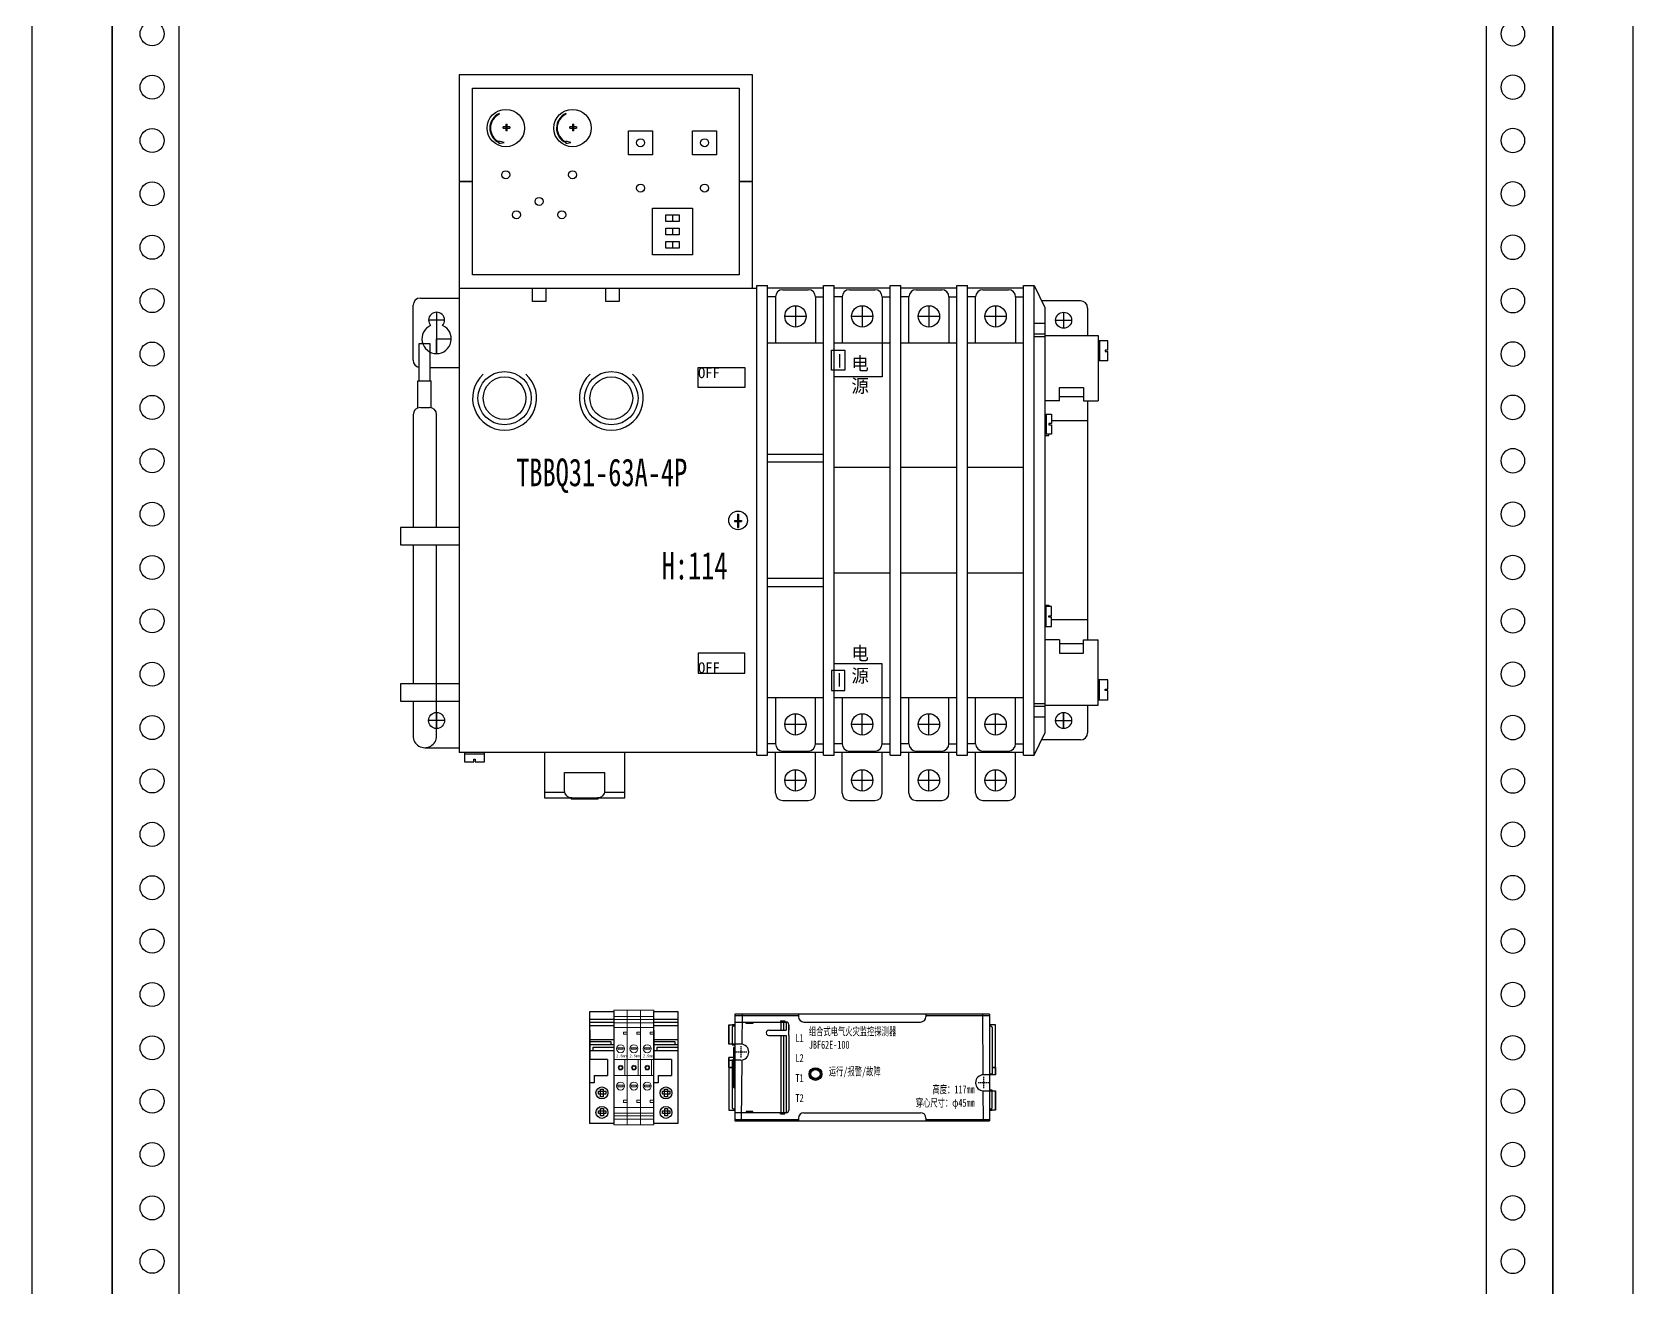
# Model space of a CAD drawing. Extents: x 1466488 to 1467088, y 398669 to 400269.
# Drawn here: x 1466488 to 1467088, y 399134 to 399605 of the extents above; entities that cross this region are included whole.
import ezdxf
from ezdxf.enums import TextEntityAlignment as Align

# ---------------------------------------------------------------- set-up
doc = ezdxf.new("R2010")
doc.units = 0
doc.header["$MEASUREMENT"] = 0
doc.linetypes.add('DASHED', pattern=[0.75, 0.5, -0.25])
for name, color, linetype in [('01', 7, 'Continuous'), ('LY-JS-BJ', 7, 'Continuous'), ('LY-JS-YQJ', 7, 'Continuous'), ('布置图', 20, 'Continuous')]:
    doc.layers.add(name, color=color, linetype=linetype)
doc.layers.add('LY-二次控制图', color=7, linetype='Continuous', lineweight=18)
doc.styles.add('-宋体', font='', dxfattribs={"width": 0.65})
doc.styles.add('宋体', font='', dxfattribs={"width": 0.8, "height": 3.5})
doc.styles.get('-宋体').set_extended_font_data('NSimSun')
doc.styles.get('宋体').set_extended_font_data('SimSun')

# ---------------------------------------------------------------- blocks, each defined once
blk = doc.blocks.new('端子堵头')
at = {"layer": 'LY-JS-YQJ'}
for p, q in [((0, 39.03), (9, 39.03)), ((0, 37.96), (9, 37.96)), ((0, 36.73), (9, 36.73)), ((0, 35), (0, 24)), ((0, 31.48), (9, 31.48)), ((7.97, 30.59), (0, 30.59)), ((7.97, 29.53), (7.97, 30.59)), ((9, 35), (9, 24)), ((9, 34.58), (9, 33.47)), ((0, 29.53), (9, 29.53)), ((0, 27.32), (9, 27.32)), ((1.25, 27.32), (1.25, 28.56)), ((1.25, 28.56), (9, 28.56)), ((6.66, 24), (0, 24)), ((6.66, 24), (6.66, 18)), ((1.59, 15.27), (0, 15.27)), ((1.59, 18), (1.59, 15.27)), ((1.59, 18), (6.66, 18))]:
    blk.add_line(p, q, dxfattribs=at)
for points in [[(0, 42), (9, 42), (9, 0), (0, 0)], [(3.2, 12.05), (6.01, 12.05), (6.01, 10.99), (3.2, 10.99)], [(5.06, 12.84), (5.06, 10.03), (3.99, 10.03), (3.99, 12.84)], [(3.2, 4.76), (6.01, 4.76), (6.01, 3.69), (3.2, 3.69)], [(5.13, 5.6), (5.13, 2.79), (4.06, 2.79), (4.06, 5.6)]]:
    blk.add_lwpolyline(points, close=True, dxfattribs=at)
for centre in [(4.54, 11.43), (4.54, 4.14)]:
    blk.add_circle(centre, 2.23, dxfattribs=at)
blk = doc.blocks.new('A$C03D07FCC')
for p, q in [((0, 19.03), (5, 19.03)), ((5, 19.03), (10, 19.03)), ((0, 17.96), (5, 17.96)), ((0, 16.73), (5, 16.73)), ((5, 13.21), (3.66, 13.21)), ((3.66, 13.21), (3.66, 12.43)), ((3.66, 12.43), (5, 12.43)), ((5, 17.96), (10, 17.96)), ((5, 16.73), (10, 16.73)), ((5, 12.43), (5, 11.32)), ((10, 13.21), (8.66, 13.21)), ((8.66, 13.21), (8.66, 12.43)), ((8.66, 12.43), (10, 12.43)), ((0, 3), (5, 3)), ((4.07, 3), (4.07, -3)), ((5, 3), (10, 3)), ((9.07, 3), (9.07, -3)), ((0, -3), (5, -3)), ((5, -3), (10, -3)), ((0, -17.12), (5, -17.12)), ((5, -12.33), (3.66, -12.33)), ((3.66, -12.33), (3.66, -13.11)), ((3.66, -13.11), (5, -13.11)), ((5, -17.12), (10, -17.12)), ((10, -12.33), (8.66, -12.33)), ((8.66, -12.33), (8.66, -13.11)), ((8.66, -13.11), (10, -13.11)), ((0, -18.19), (5, -18.19)), ((0, -19.42), (5, -19.42)), ((5, -18.19), (10, -18.19)), ((5, -19.42), (10, -19.42))]:
    blk.add_line(p, q)
at = {"color": 2}
for p, q in [((10, 19.03), (15, 19.03)), ((10, 17.96), (15, 17.96)), ((10, 16.73), (15, 16.73)), ((10, 12.43), (10, 11.32)), ((15, 13.21), (13.66, 13.21)), ((13.66, 13.21), (13.66, 12.43)), ((13.66, 12.43), (15, 12.43)), ((15, 12.43), (15, 11.32)), ((10, 3), (15, 3)), ((14.07, 3), (14.07, -3)), ((10, -3), (15, -3)), ((10, -17.12), (15, -17.12)), ((15, -12.33), (13.66, -12.33)), ((13.66, -12.33), (13.66, -13.11)), ((13.66, -13.11), (15, -13.11)), ((10, -18.19), (15, -18.19)), ((10, -19.42), (15, -19.42))]:
    blk.add_line(p, q, dxfattribs=at)
for points in [[(0, 21.5), (5, 21.5), (5, -21.5), (0, -21.5)], [(5, 21.5), (10, 21.5), (10, -21.5), (5, -21.5)], [(0, 15), (5, 15), (5, -15), (0, -15)], [(5, 15), (10, 15), (10, -15), (5, -15)], [(1.47, 7.3), (3.53, 7.3), (3.53, 6.79), (1.47, 6.79)], [(6.47, 7.3), (8.53, 7.3), (8.53, 6.79), (6.47, 6.79)], [(1.47, -6.71), (3.53, -6.71), (3.53, -7.23), (1.47, -7.23)], [(6.47, -6.71), (8.53, -6.71), (8.53, -7.23), (6.47, -7.23)]]:
    blk.add_lwpolyline(points, close=True)
for points in [[(10, 21.5), (15, 21.5), (15, -21.5), (10, -21.5)], [(10, 15), (15, 15), (15, -15), (10, -15)], [(11.47, 7.3), (13.53, 7.3), (13.53, 6.79), (11.47, 6.79)], [(11.47, -6.71), (13.53, -6.71), (13.53, -7.23), (11.47, -7.23)]]:
    blk.add_lwpolyline(points, close=True, dxfattribs=at)
for centre, radius in [((2.5, 7), 1.5), ((7.5, 7), 1.5), ((2.52, -0.08), 0.879), ((2.52, -0.08), 0.879), ((2.52, -0.08), 0.59), ((7.52, -0.08), 0.879), ((7.52, -0.08), 0.879), ((7.52, -0.08), 0.59), ((2.5, -7), 1.5), ((7.5, -7), 1.5)]:
    blk.add_circle(centre, radius)
for centre, radius in [((12.5, 7), 1.5), ((12.52, -0.08), 0.879), ((12.52, -0.08), 0.879), ((12.52, -0.08), 0.59), ((12.5, -7), 1.5)]:
    blk.add_circle(centre, radius, dxfattribs=at)
at = {"layer": 'LY-二次控制图', "lineweight": -3}
blk.add_blockref('端子堵头', (15, -21), dxfattribs=at)
at = {"char_height": 1, "width": 2.5692, "attachment_point": 1}
for insert in [(0.91, 4.81), (5.91, 4.81)]:
    blk.add_mtext('2.5mm', dxfattribs=dict(at, insert=insert))
at = {"color": 2, "insert": (10.91, 4.81), "char_height": 1, "width": 2.5692, "attachment_point": 1}
blk.add_mtext('2.5mm', dxfattribs=at)
blk = doc.blocks.new('双电源TBBQ31-63A-4P-2022.4')
at = {"color": 0}
for p, q in [((131.93, 172.96), (21.93, 172.96)), ((21.93, 172.96), (21.93, 133.06)), ((131.93, 133.06), (131.93, 172.96)), ((36.93, 158.41), (36.93, 158.14)), ((61.93, 158.41), (61.93, 158.14)), ((40.93, 153.46), (38.43, 153.46)), ((38.43, 152.96), (40.93, 152.96)), ((39.43, 154.46), (39.43, 151.96)), ((39.93, 151.96), (39.93, 154.46)), ((65.93, 153.46), (63.43, 153.46)), ((63.43, 152.96), (65.93, 152.96)), ((64.43, 154.46), (64.43, 151.96)), ((64.93, 151.96), (64.93, 154.46)), ((36.93, 147.78), (36.93, 147.78)), ((61.93, 147.78), (61.93, 147.78)), ((21.93, 133.06), (26.93, 133.06)), ((21.93, 132.86), (21.93, -81.04)), ((26.93, 132.86), (21.93, 132.86)), ((126.93, 133.06), (131.93, 133.06)), ((131.93, 132.86), (126.93, 132.86)), ((131.93, 92.96), (131.93, 132.86)), ((101.93, 120.46), (101.93, 117.96)), ((101.93, 115.46), (101.93, 112.96)), ((101.93, 110.46), (101.93, 107.96)), ((21.93, 92.96), (133.5, 92.96)), ((133.5, 93.96), (137.5, 93.96)), ((133.5, -82.04), (133.5, 93.96)), ((137.5, -82.04), (137.5, 93.96)), ((158.5, 92.96), (137.5, 92.96)), ((143.21, 92.41), (152.79, 92.41)), ((158.5, 93.96), (162.5, 93.96)), ((158.5, -82.04), (158.5, 93.96)), ((162.5, -82.04), (162.5, 93.96)), ((183.5, 92.96), (162.5, 92.96)), ((168.21, 92.41), (177.79, 92.41)), ((183.5, 93.96), (187.5, 93.96)), ((183.5, -82.04), (183.5, 93.96)), ((187.5, -82.04), (187.5, 93.96)), ((208.5, 92.96), (187.5, 92.96)), ((193.21, 92.41), (202.79, 92.41)), ((208.5, 93.96), (212.5, 93.96)), ((208.5, -82.04), (208.5, 93.96)), ((212.5, -82.04), (212.5, 93.96)), ((233.5, 92.96), (212.5, 92.96)), ((218.21, 92.41), (227.79, 92.41)), ((233.5, -82.04), (233.5, 93.96)), ((233.5, 93.96), (237.5, 93.96)), ((237.5, -82.04), (237.5, 93.96)), ((237.5, 93.96), (241.48, 85.75)), ((4.7, 65.96), (4.7, 86.56)), ((7.41, 89.27), (21.93, 89.27)), ((140.5, 89.7), (137.5, 89.7)), ((140.5, 89.7), (140.5, 72.41)), ((140.5, 89.7), (140.5, 89.7)), ((148, 86.41), (148, 78.41)), ((155.5, 89.7), (155.5, 72.41)), ((155.5, 89.7), (158.5, 89.7)), ((165.5, 89.7), (162.5, 89.7)), ((165.5, 89.7), (165.5, 72.41)), ((165.5, 89.7), (165.5, 89.7)), ((173, 86.41), (173, 78.41)), ((180.5, 89.7), (183.5, 89.7)), ((180.5, 89.7), (180.5, 59.7)), ((190.5, 89.7), (187.5, 89.7)), ((190.5, 72.41), (190.5, 89.7)), ((190.5, 89.7), (190.5, 89.7)), ((198, 86.41), (198, 78.41)), ((205.5, 89.7), (205.5, 72.41)), ((205.5, 89.7), (208.5, 89.7)), ((215.5, 89.7), (212.5, 89.7)), ((215.5, 72.41), (215.5, 89.7)), ((215.5, 89.7), (215.5, 89.7)), ((223, 86.41), (223, 78.41)), ((230.5, 89.7), (230.5, 72.41)), ((230.5, 89.7), (233.5, 89.7)), ((254.79, 88.25), (240.27, 88.25)), ((241.48, 85.75), (241.48, -73.83)), ((257.5, 85.54), (257.5, 75.25)), ((152, 82.41), (144, 82.41)), ((158.5, 82.41), (158.5, 82.41)), ((177, 82.41), (169, 82.41)), ((183.5, 82.41), (183.5, 82.41)), ((202, 82.41), (194, 82.41)), ((208.5, 82.41), (208.5, 82.41)), ((227, 82.41), (219, 82.41)), ((233.5, 82.41), (233.5, 82.41)), ((241.48, 79.75), (237.5, 79.75)), ((13.5, 73.96), (19, 73.96)), ((13.5, 68.46), (13.5, 73.96)), ((158.5, 72.41), (137.5, 72.41)), ((183.5, 72.41), (162.5, 72.41)), ((208.5, 72.41), (187.5, 72.41)), ((233.5, 72.41), (212.5, 72.41)), ((241.48, 75.75), (237.5, 75.75)), ((241.48, 74.75), (237.5, 74.75)), ((265, 73.29), (261.48, 73.29)), ((261.98, 73.29), (261.98, 65.75)), ((265, 69.77), (265, 73.29)), ((265, 69.77), (264, 69.77)), ((264, 69.77), (264, 69.27)), ((264, 69.27), (265, 69.27)), ((265, 65.75), (265, 69.27)), ((10.98, 63.25), (21.93, 63.25)), ((265, 65.75), (261.48, 65.75)), ((6.48, 48.09), (6.48, 58.25)), ((6.48, 58.25), (11.48, 58.25)), ((11.48, 48.16), (11.48, 58.25)), ((180.5, 59.7), (162.5, 59.7)), ((7.41, 48.25), (10.79, 48.25)), ((246.98, 50.75), (241.48, 50.75)), ((255.98, 52.25), (246.98, 52.25)), ((255.98, 50.75), (261.48, 50.75)), ((257.5, 50.75), (257.5, -38.83)), ((4.7, 45.54), (4.7, 3.25)), ((13.5, 3.25), (13.5, 45.54)), ((241.48, 45.75), (244, 45.75)), ((241.98, 45.75), (241.98, 38.21)), ((244, 42.23), (243, 42.23)), ((243, 42.23), (243, 41.73)), ((244, 45.75), (244, 42.23)), ((257.5, 43.25), (244, 43.25)), ((244, 38.21), (241.48, 38.21)), ((241.48, 37.75), (242.95, 37.75)), ((242.95, 37.75), (242.95, 38.21)), ((243, 41.73), (244, 41.73)), ((244, 41.73), (244, 38.21)), ((137.5, 30.75), (158.5, 30.75)), ((158.5, 27.75), (137.5, 27.75)), ((183.5, 25.75), (162.5, 25.75)), ((208.5, 25.75), (187.5, 25.75)), ((233.5, 25.75), (212.5, 25.75)), ((126.28, 8.25), (126.68, 8.25)), ((126.28, 8.25), (126.28, 3.25)), ((126.68, 8.25), (126.68, 3.25)), ((125.18, 5.95), (127.78, 5.95)), ((125.18, 5.95), (125.18, 5.55)), ((125.18, 5.55), (127.78, 5.55)), ((126.28, 3.25), (126.68, 3.25)), ((127.78, 5.95), (127.78, 5.55)), ((4.7, -3.25), (4.7, -55.25)), ((13.5, -74.85), (13.5, -3.25)), ((158.5, -15.83), (137.5, -15.83)), ((183.5, -13.83), (162.5, -13.83)), ((208.5, -13.83), (187.5, -13.83)), ((233.5, -13.83), (212.5, -13.83)), ((137.5, -18.83), (158.5, -18.83)), ((241.48, -25.83), (242.95, -25.83)), ((244, -26.29), (241.48, -26.29)), ((241.98, -33.83), (241.98, -26.29)), ((242.95, -25.83), (242.95, -26.29)), ((243, -30.31), (243, -29.81)), ((243, -29.81), (244, -29.81)), ((244, -29.81), (244, -26.29)), ((241.48, -33.83), (244, -33.83)), ((244, -30.31), (243, -30.31)), ((244, -33.83), (244, -30.31)), ((257.5, -31.33), (244, -31.33)), ((246.98, -38.83), (241.48, -38.83)), ((255.98, -40.33), (246.98, -40.33)), ((255.98, -38.83), (261.48, -38.83)), ((180.5, -47.78), (162.5, -47.78)), ((180.5, -77.78), (180.5, -47.78)), ((265, -53.83), (261.48, -53.83)), ((261.98, -61.37), (261.98, -53.83)), ((265, -57.35), (265, -53.83)), ((264, -57.85), (264, -57.35)), ((264, -57.35), (265, -57.35)), ((265, -57.85), (264, -57.85)), ((265, -61.37), (265, -57.85)), ((4.7, -61.75), (4.7, -74.91)), ((158.5, -60.49), (137.5, -60.49)), ((140.5, -60.49), (140.5, -77.78)), ((155.5, -77.78), (155.5, -60.49)), ((183.5, -60.49), (162.5, -60.49)), ((165.5, -60.49), (165.5, -77.78)), ((208.5, -60.49), (187.5, -60.49)), ((190.5, -77.78), (190.5, -60.49)), ((205.5, -77.78), (205.5, -60.49)), ((233.5, -60.49), (212.5, -60.49)), ((215.5, -77.78), (215.5, -60.49)), ((230.5, -77.78), (230.5, -60.49)), ((241.48, -62.83), (237.5, -62.83)), ((241.48, -63.83), (237.5, -63.83)), ((257.5, -63.33), (257.5, -73.62)), ((265, -61.37), (261.48, -61.37)), ((152, -70.49), (144, -70.49)), ((148, -74.49), (148, -66.49)), ((158.5, -70.49), (158.5, -70.49)), ((177, -70.49), (169, -70.49)), ((173, -74.49), (173, -66.49)), ((183.5, -70.49), (183.5, -70.49)), ((202, -70.49), (194, -70.49)), ((198, -74.49), (198, -66.49)), ((208.5, -70.49), (208.5, -70.49)), ((227, -70.49), (219, -70.49)), ((223, -74.49), (223, -66.49)), ((233.5, -70.49), (233.5, -70.49)), ((241.48, -67.83), (237.5, -67.83)), ((248.5, -66.04), (248.5, -72.04)), ((13.5, -74.85), (13.5, -74.85)), ((140.5, -77.78), (137.5, -77.78)), ((140.5, -77.78), (140.5, -77.78)), ((155.5, -77.78), (158.5, -77.78)), ((165.5, -77.78), (162.5, -77.78)), ((165.5, -77.78), (165.5, -77.78)), ((180.5, -77.78), (183.5, -77.78)), ((190.5, -77.78), (187.5, -77.78)), ((190.5, -77.78), (190.5, -77.78)), ((205.5, -77.78), (208.5, -77.78)), ((215.5, -77.78), (212.5, -77.78)), ((215.5, -77.78), (215.5, -77.78)), ((230.5, -77.78), (233.5, -77.78)), ((237.5, -82.04), (241.48, -73.83)), ((254.79, -76.33), (240.27, -76.33)), ((9.1, -79.25), (21.93, -79.25)), ((133.5, -81.04), (21.93, -81.04)), ((23.94, -81.04), (23.94, -84.56)), ((23.94, -81.54), (31.48, -81.54)), ((27.46, -84.56), (27.46, -83.56)), ((27.46, -83.56), (27.96, -83.56)), ((27.96, -83.56), (27.96, -84.56)), ((31.48, -84.56), (31.48, -81.04)), ((53.98, -81.04), (53.98, -98.04)), ((83.98, -98.04), (83.98, -81.04)), ((133.5, -82.04), (137.5, -82.04)), ((158.5, -81.04), (137.5, -81.04)), ((140.5, -96.33), (140.5, -81.04)), ((143.21, -80.49), (152.79, -80.49)), ((155.5, -96.33), (155.5, -81.04)), ((158.5, -82.04), (162.5, -82.04)), ((183.5, -81.04), (162.5, -81.04)), ((165.5, -96.33), (165.5, -81.04)), ((168.21, -80.49), (177.79, -80.49)), ((180.5, -96.33), (180.5, -81.04)), ((183.5, -82.04), (187.5, -82.04)), ((208.5, -81.04), (187.5, -81.04)), ((190.5, -96.33), (190.5, -81.04)), ((193.21, -80.49), (202.79, -80.49)), ((205.5, -96.33), (205.5, -81.04)), ((208.5, -82.04), (212.5, -82.04)), ((233.5, -81.04), (212.5, -81.04)), ((215.5, -96.33), (215.5, -81.04)), ((218.21, -80.49), (227.79, -80.49)), ((230.5, -96.33), (230.5, -81.04)), ((233.5, -82.04), (237.5, -82.04)), ((23.94, -84.56), (27.46, -84.56)), ((27.96, -84.56), (31.48, -84.56)), ((148, -95.49), (148, -87.49)), ((173, -95.49), (173, -87.49)), ((198, -95.49), (198, -87.49)), ((223, -95.49), (223, -87.49)), ((152, -91.49), (144, -91.49)), ((177, -91.49), (169, -91.49)), ((202, -91.49), (194, -91.49)), ((227, -91.49), (219, -91.49)), ((53.98, -98.04), (83.98, -98.04)), ((63.98, -98.03), (63.98, -98.54)), ((73.98, -98.03), (73.98, -98.54)), ((143.21, -99.04), (152.79, -99.04)), ((155.5, -96.33), (155.5, -96.33)), ((168.21, -99.04), (177.79, -99.04)), ((193.21, -99.04), (202.79, -99.04)), ((218.21, -99.04), (227.79, -99.04))]:
    blk.add_line(p, q, dxfattribs=at)
blk.add_line((21.93, 92.96), (131.93, 92.96))
at = {"color": 1}
for p, q in [((16.5, 80.96), (10.5, 80.96)), ((13.5, 83.96), (13.5, 68.46)), ((245.5, 80.96), (251.5, 80.96)), ((248.5, 83.96), (248.5, 77.96)), ((16.5, -69.04), (10.5, -69.04)), ((13.5, -66.04), (13.5, -72.04)), ((245.5, -69.04), (251.5, -69.04)), ((248.5, -72.04), (248.5, -66.04))]:
    blk.add_line(p, q, dxfattribs=at)
at = {"color": 0, "lineweight": -3}
for p, q in [((164.48, 68.2), (164.48, 63.2)), ((164.48, -56.28), (164.48, -51.28))]:
    blk.add_line(p, q, dxfattribs=at)
at = {"color": 0}
for points in [[(26.93, 167.96), (126.93, 167.96), (126.93, 97.96), (26.93, 97.96)], [(85.43, 151.96), (94.43, 151.96), (94.43, 142.96), (85.43, 142.96)], [(109.43, 151.96), (118.43, 151.96), (118.43, 142.96), (109.43, 142.96)], [(38.8, 147.62), (36.88, 148.05), (36.88, 147.19)], [(63.8, 147.62), (61.88, 148.05), (61.88, 147.19)], [(94.43, 122.96), (109.43, 122.96), (109.43, 105.46), (94.43, 105.46)], [(99.43, 120.46), (104.43, 120.46), (104.43, 117.96), (99.43, 117.96)], [(99.43, 115.46), (104.43, 115.46), (104.43, 112.96), (99.43, 112.96)], [(99.43, 110.46), (104.43, 110.46), (104.43, 107.96), (99.43, 107.96)], [(161.48, 69.7), (166.48, 69.7), (166.48, 62.2), (161.48, 62.2)], [(111.48, 63.25), (128.98, 63.25), (128.98, 55.75), (111.48, 55.75)], [(111.48, -51.33), (128.98, -51.33), (128.98, -43.83), (111.48, -43.83)], [(161.48, -57.78), (166.48, -57.78), (166.48, -50.28), (161.48, -50.28)]]:
    blk.add_lwpolyline(points, close=True, dxfattribs=at)
for points in [[(38.43, 152.96), (38.43, 153.46)], [(39.43, 154.46), (39.93, 154.46)], [(39.93, 151.96), (39.43, 151.96)], [(40.93, 153.46), (40.93, 152.96)], [(63.43, 152.96), (63.43, 153.46)], [(64.43, 154.46), (64.93, 154.46)], [(64.93, 151.96), (64.43, 151.96)], [(65.93, 153.46), (65.93, 152.96)], [(54.43, 92.96), (54.43, 87.96), (49.43, 87.96), (49.43, 92.96)], [(81.93, 92.96), (81.93, 87.96), (76.93, 87.96), (76.93, 92.96)], [(6.98, 58.25), (6.98, 72.25), (10.98, 72.25), (10.98, 58.25)], [(241.48, 75.25), (261.48, 75.25), (261.48, 50.75)], [(246.98, 50.75), (246.98, 55.75), (255.98, 55.75), (255.98, 50.75)], [(21.93, 3.25), (0, 3.25), (0, -3.25), (21.93, -3.25)], [(241.48, -63.33), (261.48, -63.33), (261.48, -38.83)], [(246.98, -38.83), (246.98, -43.83), (255.98, -43.83), (255.98, -38.83)], [(21.93, -55.25), (0, -55.25), (0, -61.75), (21.93, -61.75)], [(61.48, -96.04), (53.98, -96.04)], [(73.98, -98.54), (63.98, -98.54)], [(83.98, -96.04), (76.48, -96.04)]]:
    blk.add_lwpolyline(points, dxfattribs=at)
blk.add_lwpolyline([(64.19, -98.04, -0.414214), (61.48, -95.33), (61.48, -88.54), (76.48, -88.54), (76.48, -95.33, -0.414214), (73.77, -98.04)], format="xyb", dxfattribs=at)
for centre, radius in [((39.43, 152.96), 7), ((64.43, 152.96), 7), ((89.93, 147.46), 1.5), ((113.93, 147.46), 1.5), ((51.93, 125.46), 1.5), ((89.93, 130.46), 1.5), ((113.93, 130.46), 1.5), ((43.43, 120.46), 1.5), ((60.43, 120.46), 1.5), ((148, 82.41), 4), ((173, 82.41), 4), ((198, 82.41), 4), ((223, 82.41), 4), ((248.5, 80.96), 3), ((38.98, 51.75), 10), ((78.98, 51.75), 10), ((38.98, 51.75), 8), ((78.98, 51.75), 8), ((126.48, 5.96), 3.5), ((13.5, -69.04), 3), ((148, -70.49), 4), ((173, -70.49), 4), ((198, -70.49), 4), ((223, -70.49), 4), ((248.5, -69.04), 3), ((148, -91.49), 4), ((173, -91.49), 4), ((198, -91.49), 4), ((223, -91.49), 4)]:
    blk.add_circle(centre, radius, dxfattribs=at)
at = {"color": 0, "lineweight": -3}
for centre in [(39.43, 135.46), (64.43, 135.46)]:
    blk.add_circle(centre, 1.5, dxfattribs=at)
at = {"color": 0}
for centre, radius, start, end in [((39.43, 152.96), 6, 114.62432, 244.78182), ((39.43, 152.96), 5.75, 115.77146, 243.60282), ((64.43, 152.96), 6, 114.62432, 244.78182), ((64.43, 152.96), 5.75, 115.77146, 243.60282), ((143.21, 89.7), 2.71, 90, 180), ((152.79, 89.7), 2.71, 0, 90), ((168.21, 89.7), 2.71, 90, 180), ((177.79, 89.7), 2.71, 0, 90), ((193.21, 89.7), 2.71, 90, 180), ((202.79, 89.7), 2.71, 0, 90), ((218.21, 89.7), 2.71, 90, 180), ((227.79, 89.7), 2.71, 0, 90), ((7.41, 86.56), 2.71, 90, 180), ((254.79, 85.54), 2.71, 0, 90), ((13.5, 73.96), 5.5, 114.16958, 65.83042), ((13.5, 80.96), 3, 318.64563, 221.35437), ((7.41, 65.96), 2.71, 180, 260.87899), ((38.98, 51.75), 12, 131.7603, 48.2397), ((78.98, 51.75), 12, 131.7603, 48.2397), ((7.41, 45.54), 2.71, 90, 180), ((10.79, 45.54), 2.71, 0, 90), ((9.1, -74.85), 4.4, 179.18654, 0), ((143.21, -77.78), 2.71, 180, 270), ((152.79, -77.78), 2.71, 270, 0), ((168.21, -77.78), 2.71, 180, 270), ((177.79, -77.78), 2.71, 270, 0), ((193.21, -77.78), 2.71, 180, 270), ((202.79, -77.78), 2.71, 270, 0), ((218.21, -77.78), 2.71, 180, 270), ((227.79, -77.78), 2.71, 270, 0), ((254.79, -73.62), 2.71, 270, 0), ((143.21, -96.33), 2.71, 180, 270), ((152.79, -96.33), 2.71, 270, 0), ((168.21, -96.33), 2.71, 180, 270), ((177.79, -96.33), 2.71, 270, 0), ((193.21, -96.33), 2.71, 180, 270), ((202.79, -96.33), 2.71, 270, 0), ((218.21, -96.33), 2.71, 180, 270), ((227.79, -96.33), 2.71, 270, 0)]:
    blk.add_arc(centre, radius, start, end, dxfattribs=at)
for s, width, insert, char_height, attachment_point in [('电源', 10, (168.98, 67.2), 5, 1), ('    OFF', 17.5, (111.48, 63.25), 4, 1), ('电源', 10, (168.98, -55.28), 5, 7), ('    OFF', 17.5, (111.48, -51.33), 4, 7)]:
    blk.add_mtext_dynamic_manual_height_columns(s, width=width, gutter_width=12.5, heights=[0], dxfattribs=dict(at, insert=insert, char_height=char_height, attachment_point=attachment_point))
at = {"layer": '01', "color": 4, "style": '宋体', "width": 0.7}
for s, height, p in [('TBBQ31-63A-4P', 10.3588, (75.38, 22.73)), ('H:114', 10.359, (110.2, -11.1))]:
    blk.add_text(s, height=height, dxfattribs=at).set_placement(p, align=Align.MIDDLE)
blk = doc.blocks.new('JBF62E-100')
at = {"color": 4}
for p, q in [((97.75, 20), (2.25, 20)), ((2.25, 20), (2.25, -20)), ((2.25, 20), (2.25, 16)), ((2.25, 19.5), (26.12, 19.5)), ((4.96, 20), (4.88, 8.73)), ((50, 20), (26.12, 20)), ((26.12, 20), (26.12, 19)), ((73.88, 20), (73.88, 19)), ((73.88, 19.5), (97.75, 19.5)), ((95.04, 20), (95.2, -2.76)), ((97.75, 20), (97.75, -20)), ((0, 16), (0, 8.75)), ((0, 8.75), (0, 16)), ((0, 16), (2.25, 16)), ((2.25, 16), (1.25, 16)), ((1.25, 15), (1.25, 8.49)), ((2.25, 15.5), (1.75, 15.5)), ((2.25, 17), (21.5, 17)), ((6.5, 16.5), (6.5, 17)), ((9, 16.5), (6.5, 16.5)), ((6.67, 17), (6.67, 16.5)), ((8.85, 17), (8.85, 16.5)), ((9, 17), (9, 16.5)), ((15, 14), (21.5, 14)), ((15, 12), (21.5, 12)), ((19.4, 17.45), (19.4, 17)), ((19.4, 17.45), (21, 17.45)), ((19.5, 17), (19.5, 14)), ((19.5, 12), (19.5, -17)), ((20.5, 17), (20.5, 14)), ((20.5, 12), (20.5, -17)), ((21, 17.45), (21, 17)), ((21.5, 17), (21.5, 14)), ((21.5, 12), (21.5, -17)), ((22.5, 16), (22.5, 14)), ((22.5, 12), (22.5, 16)), ((22.5, 12), (22.5, -16)), ((28.12, 17), (71.88, 17)), ((100, 16), (97.75, 16)), ((98.25, 15.5), (97.75, 15.5)), ((100, -2.75), (100, 16)), ((100, 0), (100, 16)), ((4.5, 8.75), (0, 8.75)), ((1.25, 8.75), (0, 8.75)), ((1.25, 8.49), (2.25, 8.49)), ((2.25, 7.5), (1.75, 7.5)), ((1.75, 7.5), (1.75, -7.5)), ((0, 3.75), (0, -16)), ((0, 0), (0, 3.75)), ((1.75, 3.75), (0, 3.75)), ((0, 2.75), (0.38, 2.75)), ((0, 0), (0, -16)), ((1.25, 0), (0, 0)), ((0, 0), (1.25, 0)), ((0.38, 2.75), (1.75, 2.75)), ((1.75, 2.75), (1.12, 2.75)), ((1.25, 2.5), (1.25, -15)), ((1.25, 2.5), (1.75, 2.5)), ((4.5, 2.75), (2.25, 2.75)), ((4.84, 2.77), (4.67, -20)), ((98.75, 0), (100, 0)), ((100, 0), (98.75, 0)), ((100, 0), (100, -2.75)), ((100, -2.75), (95.5, -2.75)), ((1.75, -7.5), (2.25, -7.5)), ((95.25, -8.74), (95.33, -20)), ((95.5, -8.75), (100, -8.75)), ((98.75, -8.49), (97.75, -8.49)), ((98.75, -15), (98.75, -8.49)), ((100, -16), (100, -8.75)), ((100, -8.75), (100, -16)), ((0, -16), (2.25, -16)), ((1.75, -15.5), (2.25, -15.5)), ((21.5, -17), (2.25, -17)), ((9, -16.5), (6.5, -16.5)), ((6.5, -16.5), (6.5, -17)), ((6.67, -17), (6.67, -16.5)), ((8.85, -17), (8.85, -16.5)), ((9, -17), (9, -16.5)), ((19.4, -17.45), (19.4, -17)), ((19.4, -17.45), (21, -17.45)), ((21, -17.45), (21, -17)), ((28.12, -17), (71.88, -17)), ((97.75, -15.5), (98.25, -15.5)), ((100, -16), (97.75, -16)), ((97.75, -16), (98.75, -16)), ((2.25, -19.5), (26.12, -19.5)), ((2.25, -20), (97.75, -20)), ((26.12, -19), (26.12, -20)), ((73.88, -19), (73.88, -20)), ((73.88, -19.5), (97.75, -19.5))]:
    blk.add_line(p, q, dxfattribs=at)
at = {"color": 1, "linetype": 'DASHED'}
for p, q in [((4.5, 8), (4.5, 3.5)), ((6.75, 5.75), (2.25, 5.75)), ((97.75, -5.75), (93.25, -5.75)), ((95.5, -3.5), (95.5, -8))]:
    blk.add_line(p, q, dxfattribs=at)
at = {"color": 4}
blk.add_lwpolyline([(98.75, 15), (98.75, -2.5), (97.75, -2.5)], dxfattribs=at)
for radius in [2.4, 2, 1.7]:
    blk.add_circle((32.5, -2.5), radius, dxfattribs=at)
for centre, radius, start, end in [((28.12, 19), 2, 180, 270), ((71.88, 19), 2, 270, 0), ((1.75, 15), 0.5, 90, 180), ((15, 13), 1, 89.94365, 270), ((21.5, 16), 1, 0, 90), ((98.25, 15), 0.5, 0, 90), ((4.5, 5.75), 3, 270, 90), ((95.5, -5.75), 3, 90, 270), ((1.75, -15), 0.5, 180, 270), ((21.5, -16), 1, 270, 0), ((28.12, -19), 2, 90, 180), ((71.88, -19), 2, 0, 90), ((98.25, -15), 0.5, 270, 0)]:
    blk.add_arc(centre, radius, start, end, dxfattribs=at)
at = {"color": 4, "char_height": 3, "attachment_point": 1, "style": '-宋体'}
for s, width, insert in [('L1', 3.125, (25, 12.5)), ('L2', 2.5, (25, 5)), ('T1', 5, (25, -2.5)), ('T2', 5, (25, -10)), ('\\pxqr;高度：117mm\\P穿心尺寸：φ45mm', 26.8983, (65.25, -6.74))]:
    blk.add_mtext_dynamic_manual_height_columns(s, width=width, gutter_width=12.5, heights=[0], dxfattribs=dict(at, insert=insert))
at = {"color": 2, "insert": (30, 15), "char_height": 3, "attachment_point": 1, "style": '-宋体'}
blk.add_mtext_dynamic_manual_height_columns('组合式电气火灾监控探测器\\PJBF62E-100', width=41.3138, gutter_width=12.5, heights=[0], dxfattribs=at)
at = {"color": 4, "insert": (37.5, 0), "char_height": 2.5, "attachment_point": 1, "style": '-宋体'}
blk.add_mtext('{\\H1.2x;运行/报警/故障}', dxfattribs=at)
blk = doc.blocks.new('*U11')
at = {"layer": 'LY-JS-BJ', "color": 6}
blk.add_circle((0, 0), 4.5, dxfattribs=at)
blk = doc.blocks.new('*U12')
at = {"layer": 'LY-JS-BJ', "color": 0, "linetype": 'ByBlock', "lineweight": -2, "transparency": 16777216}
for p in [(0, -540), (0, -560), (0, -580), (0, -600), (0, -620), (0, -640), (0, -660), (0, -680), (0, -700), (0, -720), (0, -740), (0, -760), (0, -780), (0, -800), (0, -820), (0, -840), (0, -860), (0, -880), (0, -900), (0, -920), (0, -940), (0, -960), (0, -980), (0, -1000)]:
    blk.add_blockref('*U11', p, dxfattribs=at)
blk = doc.blocks.new('*U16')
at = {"layer": 'LY-JS-BJ', "color": 6}
blk.add_circle((0, 0), 4.5, dxfattribs=at)
blk = doc.blocks.new('*U17')
at = {"layer": 'LY-JS-BJ', "color": 0, "linetype": 'ByBlock', "lineweight": -2, "transparency": 16777216}
for p in [(0, -540), (0, -560), (0, -580), (0, -600), (0, -620), (0, -640), (0, -660), (0, -680), (0, -700), (0, -720), (0, -740), (0, -760), (0, -780), (0, -800), (0, -820), (0, -840), (0, -860), (0, -880), (0, -900), (0, -920), (0, -940), (0, -960), (0, -980), (0, -1000)]:
    blk.add_blockref('*U16', p, dxfattribs=at)

msp = doc.modelspace()

# ---------------------------------------------------------------- linework, layer by layer
at = {"layer": 'LY-JS-BJ', "color": 6, "ltscale": 50}
for points in [[(1466518.04, 400214.14), (1466518.04, 398669.14)], [(1467058.04, 400214.14), (1467058.04, 398669.14)]]:
    msp.add_lwpolyline(points, dxfattribs=at)
at = {"layer": 'LY-JS-BJ', "color": 6, "lineweight": -3}
for points in [[(1466543.04, 400154.14), (1466543.04, 398754.14), (1466518.04, 398754.14), (1466518.04, 400154.14)], [(1467033.04, 400154.14), (1467033.04, 398754.14), (1467058.04, 398754.14), (1467058.04, 400154.14)]]:
    msp.add_lwpolyline(points, close=True, dxfattribs=at)
at = {"layer": '布置图', "ltscale": 50}
msp.add_lwpolyline([(1466488.04, 400269.14), (1467088.04, 400269.14), (1467088.04, 398669.14), (1466488.04, 398669.14)], close=True, dxfattribs=at)

# ---------------------------------------------------------------- block references
at = {"color": 6}
for name, p in [('双电源TBBQ31-63A-4P-2022.4', (1466626.17, 399415.84)), ('JBF62E-100', (1466749.17, 399216.8))]:
    msp.add_blockref(name, p, dxfattribs=at)
at = {"layer": 'LY-JS-BJ', "color": 6, "lineweight": -3}
msp.add_blockref('*U17', (1466533.04, 400144.14), dxfattribs=at)
at = {"layer": 'LY-JS-BJ', "color": 6, "lineweight": -3, "xscale": -1}
msp.add_blockref('*U12', (1467043.04, 400144.14), dxfattribs=at)
at = {"layer": 'LY-二次控制图', "color": 6, "lineweight": -3}
for name, p in [('端子堵头', (1466697.09, 399195.8)), ('A$C03D07FCC', (1466706.09, 399216.8))]:
    msp.add_blockref(name, p, dxfattribs=at)

doc.saveas('drawing.dxf')
